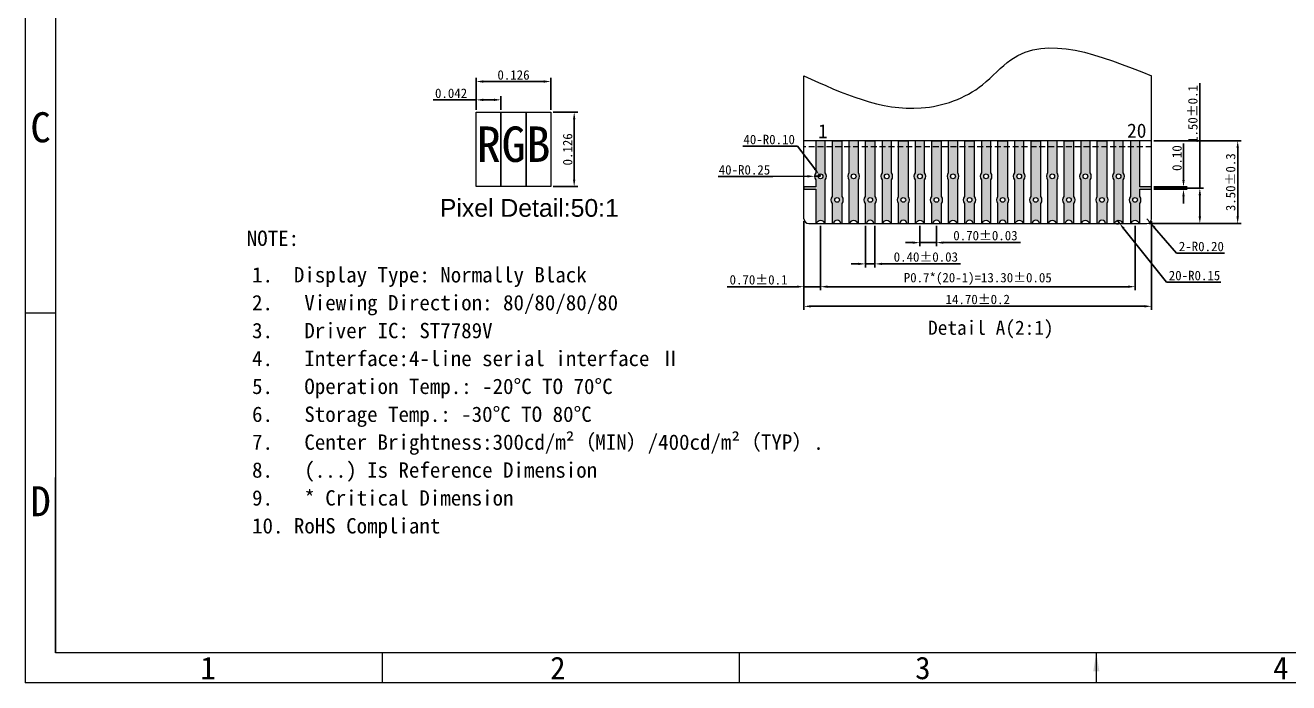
# Model space of a CAD drawing. Header units: millimetres. Extents: x 0 to 181, y 0 to 125.
# Drawn here: x 0 to 106.8, y 0 to 55.6 of the extents above; entities that cross this region are included whole.
import ezdxf
from ezdxf.enums import TextEntityAlignment as Align

# ---------------------------------------------------------------- set-up
doc = ezdxf.new("R2010")
doc.units = ezdxf.units.MM
doc.linetypes.add('DASHED', pattern=[0.75, 0.5, -0.25])
doc.layers.add('DIM', color=5, linetype='Continuous')
doc.layers.add('FPC', color=30, linetype='Continuous')
doc.styles.add('4', font='arial.ttf')
doc.styles.add('宋体', font='')
doc.styles.get('宋体').set_extended_font_data('SimSun')
doc.dimstyles.new('DIM', dxfattribs={"dimtxt": 0.8, "dimasz": 0.6, "dimexe": 0.3, "dimexo": 0.2, "dimgap": 0.15, "dimtad": 1, "dimzin": 1, "dimdsep": 46, "dimtxsty": '4', "dimcen": 0.1, "dimadec": 0, "dimazin": 0, "dimtfac": 1, "dimtmove": 0, "dimatfit": 3, "dimfxl": 0, "dimarcsym": 0})
doc.dimstyles.new('DIM2', dxfattribs={"dimtxt": 0.8, "dimasz": 0.6, "dimexe": 0.3, "dimexo": 0.2, "dimgap": 0.15, "dimtad": 1, "dimtih": 1, "dimtoh": 1, "dimzin": 1, "dimdsep": 46, "dimtxsty": '4', "dimcen": 0.1, "dimadec": 0, "dimazin": 0, "dimtfac": 1, "dimtmove": 0, "dimatfit": 3, "dimfxl": 0, "dimarcsym": 0})

# ---------------------------------------------------------------- blocks, each defined once
blk = doc.blocks.new('*D7')
at = {"layer": 'Defpoints', "color": 0}
for p in [(75.65, 38.85), (77.05, 38.85), (77.05, 37.24)]:
    blk.add_point(p, dxfattribs=at)
at = {"layer": 'DIM', "color": 0, "lineweight": -2}
for p, q in [((75.65, 38.65), (75.65, 36.94)), ((77.05, 38.65), (77.05, 36.94)), ((75.05, 37.24), (74.45, 37.24)), ((75.65, 37.24), (77.05, 37.24)), ((77.65, 37.24), (84.15, 37.24))]:
    blk.add_line(p, q, dxfattribs=at)
at = {"layer": 'DIM', "color": 0}
for points in [[(75.05, 37.14), (75.05, 37.34), (75.65, 37.24)], [(77.65, 37.34), (77.65, 37.14), (77.05, 37.24)]]:
    blk.add_solid(points, dxfattribs=at)
at = {"layer": 'DIM', "color": 0, "lineweight": 13, "insert": (81.2, 37.83), "char_height": 0.8, "attachment_point": 5, "style": '宋体'}
blk.add_mtext('0.70%%P0.03', dxfattribs=at)
blk = doc.blocks.new('*D8')
at = {"layer": 'Defpoints', "color": 0}
for p in [(71.05, 38.85), (71.85, 38.85), (71.05, 35.44)]:
    blk.add_point(p, dxfattribs=at)
at = {"layer": 'DIM', "color": 0, "lineweight": -2}
for p, q in [((71.05, 38.65), (71.05, 35.14)), ((71.85, 38.65), (71.85, 35.14)), ((70.45, 35.44), (69.85, 35.44)), ((71.85, 35.44), (71.05, 35.44)), ((72.45, 35.44), (79.1, 35.44))]:
    blk.add_line(p, q, dxfattribs=at)
at = {"layer": 'DIM', "color": 0}
for points in [[(70.45, 35.34), (70.45, 35.54), (71.05, 35.44)], [(72.45, 35.54), (72.45, 35.34), (71.85, 35.44)]]:
    blk.add_solid(points, dxfattribs=at)
at = {"layer": 'DIM', "color": 0, "lineweight": 13, "insert": (76.16, 36.02), "char_height": 0.8, "attachment_point": 5, "style": '宋体'}
blk.add_mtext('0.40%%P0.03', dxfattribs=at)
blk = doc.blocks.new('*D9')
at = {"layer": 'Defpoints', "color": 0}
for p in [(92.34, 39.13), (92.53, 38.89)]:
    blk.add_point(p, dxfattribs=at)
at = {"layer": 'DIM', "color": 0, "lineweight": -2}
for p, q in [((92.34, 39.13), (92.53, 38.89)), ((96.51, 33.9), (92.9, 38.42)), ((101.1, 33.9), (96.51, 33.9))]:
    blk.add_line(p, q, dxfattribs=at)
blk.add_arc((92.34, 39.13), 0.3, 248.5779, 321.0576, dxfattribs=at)
at = {"layer": 'DIM', "color": 0}
blk.add_solid([(92.98, 38.48), (92.82, 38.36), (92.53, 38.89)], dxfattribs=at)
at = {"layer": 'DIM', "color": 0, "lineweight": 13, "insert": (98.88, 34.45), "char_height": 0.8, "attachment_point": 5, "style": '宋体'}
blk.add_mtext('20-R0.15', dxfattribs=at)
blk = doc.blocks.new('*D10')
at = {"layer": 'Defpoints', "color": 0}
for p in [(94.85, 39.25), (95.12, 38.95)]:
    blk.add_point(p, dxfattribs=at)
at = {"layer": 'DIM', "color": 0, "lineweight": -2}
for p, q in [((94.85, 39.25), (95.12, 38.95)), ((97.37, 36.36), (95.51, 38.49)), ((101.41, 36.36), (97.37, 36.36))]:
    blk.add_line(p, q, dxfattribs=at)
at = {"layer": 'DIM', "color": 0}
blk.add_solid([(95.59, 38.56), (95.44, 38.43), (95.12, 38.95)], dxfattribs=at)
at = {"layer": 'DIM', "color": 0, "lineweight": 13, "insert": (99.46, 36.91), "char_height": 0.8, "attachment_point": 5, "style": '宋体'}
blk.add_mtext('2-R0.20', dxfattribs=at)
blk = doc.blocks.new('*D11')
at = {"layer": 'Defpoints', "color": 0}
for p in [(67.13, 43.01), (67.25, 42.85)]:
    blk.add_point(p, dxfattribs=at)
at = {"layer": 'DIM', "color": 0, "lineweight": -2}
for p, q in [((60.67, 45.41), (65.3, 45.41)), ((65.3, 45.41), (66.77, 43.48)), ((67.25, 42.85), (67.13, 43.01))]:
    blk.add_line(p, q, dxfattribs=at)
at = {"layer": 'DIM', "color": 0}
blk.add_solid([(66.69, 43.42), (66.85, 43.55), (67.13, 43.01)], dxfattribs=at)
at = {"layer": 'DIM', "color": 0, "lineweight": 13, "insert": (62.91, 45.96), "char_height": 0.8, "attachment_point": 5, "style": '宋体'}
blk.add_mtext('40-R0.10', dxfattribs=at)
blk = doc.blocks.new('*D12')
at = {"layer": 'Defpoints', "color": 0}
for p in [(66.75, 42.85), (67.25, 42.85)]:
    blk.add_point(p, dxfattribs=at)
at = {"layer": 'DIM', "color": 0, "lineweight": -2}
for p, q in [((58.59, 42.84), (63.21, 42.84)), ((63.21, 42.84), (66.15, 42.85)), ((67.25, 42.85), (66.75, 42.85))]:
    blk.add_line(p, q, dxfattribs=at)
at = {"layer": 'DIM', "color": 0}
blk.add_solid([(66.15, 42.75), (66.15, 42.95), (66.75, 42.85)], dxfattribs=at)
at = {"layer": 'DIM', "color": 0, "lineweight": 13, "insert": (60.82, 43.39), "char_height": 0.8, "attachment_point": 5, "style": '宋体'}
blk.add_mtext('40-R0.25', dxfattribs=at)
blk = doc.blocks.new('*D13')
at = {"layer": 'Defpoints', "color": 0}
for p in [(95.25, 41.85), (99.33, 41.85), (94.85, 38.85)]:
    blk.add_point(p, dxfattribs=at)
at = {"layer": 'DIM', "color": 0, "lineweight": -2}
for p, q in [((99.33, 41.85), (99.33, 50.72)), ((95.45, 41.85), (99.63, 41.85)), ((99.33, 39.45), (99.33, 41.25)), ((95.05, 38.85), (99.63, 38.85))]:
    blk.add_line(p, q, dxfattribs=at)
at = {"layer": 'DIM', "color": 0}
for points in [[(99.43, 41.25), (99.23, 41.25), (99.33, 41.85)], [(99.23, 39.45), (99.43, 39.45), (99.33, 38.85)]]:
    blk.add_solid(points, dxfattribs=at)
at = {"layer": 'DIM', "color": 0, "lineweight": 13, "insert": (98.74, 48.12), "char_height": 0.8, "attachment_point": 5, "rotation": 90, "style": '宋体'}
blk.add_mtext('1.50%%P0.1', dxfattribs=at)
blk = doc.blocks.new('*D14')
at = {"layer": 'Defpoints', "color": 0}
for p in [(95.25, 41.95), (95.25, 41.75), (97.95, 41.95)]:
    blk.add_point(p, dxfattribs=at)
at = {"layer": 'DIM', "color": 0, "lineweight": -2}
for p, q in [((97.95, 42.55), (97.95, 45.62)), ((95.45, 41.95), (98.25, 41.95)), ((95.45, 41.75), (98.25, 41.75)), ((97.95, 41.75), (97.95, 41.95)), ((97.95, 41.15), (97.95, 40.55))]:
    blk.add_line(p, q, dxfattribs=at)
at = {"layer": 'DIM', "color": 0}
for points in [[(97.85, 42.55), (98.05, 42.55), (97.95, 41.95)], [(98.05, 41.15), (97.85, 41.15), (97.95, 41.75)]]:
    blk.add_solid(points, dxfattribs=at)
at = {"layer": 'DIM', "color": 0, "lineweight": 13, "insert": (97.4, 44.39), "char_height": 0.8, "attachment_point": 5, "rotation": 90, "style": '宋体'}
blk.add_mtext('0.10', dxfattribs=at)
blk = doc.blocks.new('*D15')
at = {"layer": 'Defpoints', "color": 0}
for p in [(65.85, 39.25), (95.25, 39.25), (95.25, 31.85)]:
    blk.add_point(p, dxfattribs=at)
at = {"layer": 'DIM', "color": 0, "lineweight": -2}
for p, q in [((65.85, 39.05), (65.85, 31.55)), ((95.25, 39.05), (95.25, 31.55)), ((66.45, 31.85), (94.65, 31.85))]:
    blk.add_line(p, q, dxfattribs=at)
at = {"layer": 'DIM', "color": 0}
for points in [[(66.45, 31.95), (66.45, 31.75), (65.85, 31.85)], [(94.65, 31.75), (94.65, 31.95), (95.25, 31.85)]]:
    blk.add_solid(points, dxfattribs=at)
at = {"layer": 'DIM', "color": 0, "lineweight": 13, "insert": (80.55, 32.43), "char_height": 0.8, "attachment_point": 5, "style": '宋体'}
blk.add_mtext('14.70%%P0.2', dxfattribs=at)
blk = doc.blocks.new('*D16')
at = {"layer": 'Defpoints', "color": 0}
for p in [(67.25, 38.85), (93.85, 38.85), (93.85, 33.51)]:
    blk.add_point(p, dxfattribs=at)
at = {"layer": 'DIM', "color": 0, "lineweight": -2}
for p, q in [((67.25, 38.65), (67.25, 33.21)), ((93.85, 38.65), (93.85, 33.21)), ((67.85, 33.51), (93.25, 33.51))]:
    blk.add_line(p, q, dxfattribs=at)
at = {"layer": 'DIM', "color": 0}
for points in [[(67.85, 33.61), (67.85, 33.41), (67.25, 33.51)], [(93.25, 33.41), (93.25, 33.61), (93.85, 33.51)]]:
    blk.add_solid(points, dxfattribs=at)
at = {"layer": 'DIM', "color": 0, "lineweight": 13, "insert": (80.55, 34.17), "char_height": 0.8, "attachment_point": 5, "style": '宋体'}
blk.add_mtext('P0.7*(20-1)=13.30%%P0.05', dxfattribs=at)
blk = doc.blocks.new('*D17')
at = {"layer": 'Defpoints', "color": 0}
for p in [(65.85, 39.25), (67.25, 38.85), (65.85, 33.51)]:
    blk.add_point(p, dxfattribs=at)
at = {"layer": 'DIM', "color": 0, "lineweight": -2}
for p, q in [((65.85, 39.05), (65.85, 33.21)), ((67.25, 38.65), (67.25, 33.21)), ((65.25, 33.51), (59.37, 33.51)), ((67.25, 33.51), (65.85, 33.51)), ((67.85, 33.51), (68.45, 33.51))]:
    blk.add_line(p, q, dxfattribs=at)
at = {"layer": 'DIM', "color": 0}
for points in [[(65.25, 33.41), (65.25, 33.61), (65.85, 33.51)], [(67.85, 33.61), (67.85, 33.41), (67.25, 33.51)]]:
    blk.add_solid(points, dxfattribs=at)
at = {"layer": 'DIM', "color": 0, "lineweight": 13, "insert": (62.01, 34.09), "char_height": 0.8, "attachment_point": 5, "style": '宋体'}
blk.add_mtext('0.70%%P0.1', dxfattribs=at)
blk = doc.blocks.new('*D18')
at = {"layer": 'Defpoints', "color": 0}
for p in [(95.25, 45.85), (102.53, 45.85), (94.85, 38.85)]:
    blk.add_point(p, dxfattribs=at)
at = {"layer": 'DIM', "color": 0, "lineweight": -2}
for p, q in [((95.45, 45.85), (102.83, 45.85)), ((102.53, 39.45), (102.53, 45.25)), ((95.05, 38.85), (102.83, 38.85))]:
    blk.add_line(p, q, dxfattribs=at)
at = {"layer": 'DIM', "color": 0}
for points in [[(102.63, 45.25), (102.43, 45.25), (102.53, 45.85)], [(102.43, 39.45), (102.63, 39.45), (102.53, 38.85)]]:
    blk.add_solid(points, dxfattribs=at)
at = {"layer": 'DIM', "color": 0, "lineweight": 13, "insert": (101.94, 42.35), "char_height": 0.8, "attachment_point": 5, "rotation": 90, "style": '宋体'}
blk.add_mtext('3.50%%P0.3', dxfattribs=at)
blk = doc.blocks.new('*D33')
at = {"layer": 'Defpoints', "color": 0}
for p in [(44.45, 50.87), (38.13, 48.28), (44.45, 48.28)]:
    blk.add_point(p, dxfattribs=at)
at = {"layer": 'DIM', "color": 0, "lineweight": -2}
for p, q in [((38.13, 48.48), (38.13, 51.17)), ((38.73, 50.87), (43.85, 50.87)), ((44.45, 48.48), (44.45, 51.17))]:
    blk.add_line(p, q, dxfattribs=at)
at = {"layer": 'DIM', "color": 0}
for points in [[(38.73, 50.97), (38.73, 50.77), (38.13, 50.87)], [(43.85, 50.77), (43.85, 50.97), (44.45, 50.87)]]:
    blk.add_solid(points, dxfattribs=at)
at = {"layer": 'DIM', "color": 0, "lineweight": 13, "insert": (41.29, 51.42), "char_height": 0.8, "attachment_point": 5, "style": '宋体'}
blk.add_mtext('0.126', dxfattribs=at)
blk = doc.blocks.new('*D34')
at = {"layer": 'Defpoints', "color": 0}
for p in [(44.45, 48.28), (44.45, 41.98), (46.42, 41.98)]:
    blk.add_point(p, dxfattribs=at)
at = {"layer": 'DIM', "color": 0, "lineweight": -2}
for p, q in [((44.65, 48.28), (46.72, 48.28)), ((46.42, 47.68), (46.42, 42.58)), ((44.65, 41.98), (46.72, 41.98))]:
    blk.add_line(p, q, dxfattribs=at)
at = {"layer": 'DIM', "color": 0}
for points in [[(46.52, 47.68), (46.32, 47.68), (46.42, 48.28)], [(46.32, 42.58), (46.52, 42.58), (46.42, 41.98)]]:
    blk.add_solid(points, dxfattribs=at)
at = {"layer": 'DIM', "color": 0, "lineweight": 13, "insert": (45.87, 45.13), "char_height": 0.8, "attachment_point": 5, "rotation": 90, "style": '宋体'}
blk.add_mtext('0.126', dxfattribs=at)
blk = doc.blocks.new('*D35')
at = {"layer": 'Defpoints', "color": 0}
for p in [(38.13, 49.32), (38.13, 48.28), (40.23, 48.28)]:
    blk.add_point(p, dxfattribs=at)
at = {"layer": 'DIM', "color": 0, "lineweight": -2}
for p, q in [((38.13, 49.32), (34.49, 49.32)), ((38.13, 48.48), (38.13, 49.62)), ((39.63, 49.32), (38.73, 49.32)), ((40.23, 48.48), (40.23, 49.62))]:
    blk.add_line(p, q, dxfattribs=at)
at = {"layer": 'DIM', "color": 0}
for points in [[(38.73, 49.42), (38.73, 49.22), (38.13, 49.32)], [(39.63, 49.22), (39.63, 49.42), (40.23, 49.32)]]:
    blk.add_solid(points, dxfattribs=at)
at = {"layer": 'DIM', "color": 0, "lineweight": 13, "insert": (36.01, 49.87), "char_height": 0.8, "attachment_point": 5, "style": '宋体'}
blk.add_mtext('0.042', dxfattribs=at)

msp = doc.modelspace()

# ---------------------------------------------------------------- hatches: boundary and pattern name
at = {"layer": 'FPC', "lineweight": 13}
h = msp.add_hatch(color=256, dxfattribs=at)
edge = h.paths.add_edge_path()
edge.add_line((66.853, 45.8482), (66.853, 43.1482))
edge.add_arc((67.253, 42.8482), 0.5, 143.130102, 216.869898)
edge.add_line((66.853, 42.5482), (66.853, 41.9482))
edge.add_line((66.853, 41.9482), (65.853, 41.9482))
edge.add_line((65.853, 41.9482), (65.853, 41.7482))
edge.add_line((65.853, 41.7482), (66.853, 41.7482))
edge.add_line((66.853, 41.7482), (66.853, 38.8482))
edge.add_line((66.853, 38.8482), (66.953, 38.8482))
edge.add_arc((67.253, 38.8482), 0.3, 0, 180, ccw=False)
edge.add_line((67.553, 38.8482), (67.653, 38.8482))
edge.add_line((67.653, 38.8482), (67.653, 42.5482))
edge.add_arc((67.253, 42.8482), 0.5, 323.130102, 396.869898)
edge.add_line((67.653, 43.1482), (67.653, 45.8482))
edge.add_line((67.653, 45.8482), (66.853, 45.8482))
edge = h.paths.add_edge_path()
edge.add_arc((92.453, 42.8482), 0.5, 143.130102, 216.869898)
edge.add_line((92.053, 42.5482), (92.053, 38.8482))
edge.add_line((92.053, 38.8482), (92.153, 38.8482))
edge.add_arc((92.453, 38.8482), 0.3, 0, 180, ccw=False)
edge.add_line((92.753, 38.8482), (92.853, 38.8482))
edge.add_line((92.853, 38.8482), (92.853, 42.5482))
edge.add_arc((92.453, 42.8482), 0.5, 323.130102, 396.869898)
edge.add_line((92.853, 43.1482), (92.853, 45.8482))
edge.add_line((92.853, 45.8482), (92.053, 45.8482))
edge.add_line((92.053, 45.8482), (92.053, 43.1482))
edge = h.paths.add_edge_path(flags=16)
edge.add_arc((92.453, 42.8482), 0.2, 0, 360)
edge = h.paths.add_edge_path(flags=16)
edge.add_arc((93.853, 40.8482), 0.2, 0, 360)
edge = h.paths.add_edge_path()
edge.add_arc((89.653, 42.8482), 0.5, 143.130102, 216.869898)
edge.add_line((89.253, 42.5482), (89.253, 38.8482))
edge.add_line((89.253, 38.8482), (89.353, 38.8482))
edge.add_arc((89.653, 38.8482), 0.3, 0, 180, ccw=False)
edge.add_line((89.953, 38.8482), (90.053, 38.8482))
edge.add_line((90.053, 38.8482), (90.053, 42.5482))
edge.add_arc((89.653, 42.8482), 0.5, 323.130102, 396.869898)
edge.add_line((90.053, 43.1482), (90.053, 45.8482))
edge.add_line((90.053, 45.8482), (89.253, 45.8482))
edge.add_line((89.253, 45.8482), (89.253, 43.1482))
edge = h.paths.add_edge_path(flags=16)
edge.add_arc((89.653, 42.8482), 0.2, 0, 360)
edge = h.paths.add_edge_path()
edge.add_line((91.453, 45.8482), (91.453, 41.1482))
edge.add_arc((91.053, 40.8482), 0.5, -36.869898, 36.869898, ccw=False)
edge.add_line((91.453, 40.5482), (91.453, 38.8482))
edge.add_line((91.453, 38.8482), (91.353, 38.8482))
edge.add_arc((91.053, 38.8482), 0.3, 0, 180)
edge.add_line((90.753, 38.8482), (90.653, 38.8482))
edge.add_line((90.653, 38.8482), (90.653, 40.5482))
edge.add_arc((91.053, 40.8482), 0.5, 143.130102, 216.869898, ccw=False)
edge.add_line((90.653, 41.1482), (90.653, 45.8482))
edge.add_line((90.653, 45.8482), (91.453, 45.8482))
edge = h.paths.add_edge_path(flags=16)
edge.add_arc((91.053, 40.8482), 0.2, 0, 360)
edge = h.paths.add_edge_path()
edge.add_arc((86.853, 42.8482), 0.5, 143.130102, 216.869898)
edge.add_line((86.453, 42.5482), (86.453, 38.8482))
edge.add_line((86.453, 38.8482), (86.553, 38.8482))
edge.add_arc((86.853, 38.8482), 0.3, 0, 180, ccw=False)
edge.add_line((87.153, 38.8482), (87.253, 38.8482))
edge.add_line((87.253, 38.8482), (87.253, 42.5482))
edge.add_arc((86.853, 42.8482), 0.5, 323.130102, 396.869898)
edge.add_line((87.253, 43.1482), (87.253, 45.8482))
edge.add_line((87.253, 45.8482), (86.453, 45.8482))
edge.add_line((86.453, 45.8482), (86.453, 43.1482))
edge = h.paths.add_edge_path(flags=16)
edge.add_arc((86.853, 42.8482), 0.2, 0, 360)
edge = h.paths.add_edge_path()
edge.add_line((88.653, 45.8482), (88.653, 41.1482))
edge.add_arc((88.253, 40.8482), 0.5, -36.869898, 36.869898, ccw=False)
edge.add_line((88.653, 40.5482), (88.653, 38.8482))
edge.add_line((88.653, 38.8482), (88.553, 38.8482))
edge.add_arc((88.253, 38.8482), 0.3, 0, 180)
edge.add_line((87.953, 38.8482), (87.853, 38.8482))
edge.add_line((87.853, 38.8482), (87.853, 40.5482))
edge.add_arc((88.253, 40.8482), 0.5, 143.130102, 216.869898, ccw=False)
edge.add_line((87.853, 41.1482), (87.853, 45.8482))
edge.add_line((87.853, 45.8482), (88.653, 45.8482))
edge = h.paths.add_edge_path(flags=16)
edge.add_arc((88.253, 40.8482), 0.2, 0, 360)
edge = h.paths.add_edge_path()
edge.add_arc((84.053, 42.8482), 0.5, 143.130102, 216.869898)
edge.add_line((83.653, 42.5482), (83.653, 38.8482))
edge.add_line((83.653, 38.8482), (83.753, 38.8482))
edge.add_arc((84.053, 38.8482), 0.3, 0, 180, ccw=False)
edge.add_line((84.353, 38.8482), (84.453, 38.8482))
edge.add_line((84.453, 38.8482), (84.453, 42.5482))
edge.add_arc((84.053, 42.8482), 0.5, 323.130102, 396.869898)
edge.add_line((84.453, 43.1482), (84.453, 45.8482))
edge.add_line((84.453, 45.8482), (83.653, 45.8482))
edge.add_line((83.653, 45.8482), (83.653, 43.1482))
edge = h.paths.add_edge_path(flags=16)
edge.add_arc((84.053, 42.8482), 0.2, 0, 360)
edge = h.paths.add_edge_path()
edge.add_line((85.853, 45.8482), (85.853, 41.1482))
edge.add_arc((85.453, 40.8482), 0.5, -36.869898, 36.869898, ccw=False)
edge.add_line((85.853, 40.5482), (85.853, 38.8482))
edge.add_line((85.853, 38.8482), (85.753, 38.8482))
edge.add_arc((85.453, 38.8482), 0.3, 0, 180)
edge.add_line((85.153, 38.8482), (85.053, 38.8482))
edge.add_line((85.053, 38.8482), (85.053, 40.5482))
edge.add_arc((85.453, 40.8482), 0.5, 143.130102, 216.869898, ccw=False)
edge.add_line((85.053, 41.1482), (85.053, 45.8482))
edge.add_line((85.053, 45.8482), (85.853, 45.8482))
edge = h.paths.add_edge_path(flags=16)
edge.add_arc((85.453, 40.8482), 0.2, 0, 360)
edge = h.paths.add_edge_path()
edge.add_arc((81.253, 42.8482), 0.5, 143.130102, 216.869898)
edge.add_line((80.853, 42.5482), (80.853, 38.8482))
edge.add_line((80.853, 38.8482), (80.953, 38.8482))
edge.add_arc((81.253, 38.8482), 0.3, 0, 180, ccw=False)
edge.add_line((81.553, 38.8482), (81.653, 38.8482))
edge.add_line((81.653, 38.8482), (81.653, 42.5482))
edge.add_arc((81.253, 42.8482), 0.5, 323.130102, 396.869898)
edge.add_line((81.653, 43.1482), (81.653, 45.8482))
edge.add_line((81.653, 45.8482), (80.853, 45.8482))
edge.add_line((80.853, 45.8482), (80.853, 43.1482))
edge = h.paths.add_edge_path(flags=16)
edge.add_arc((81.253, 42.8482), 0.2, 0, 360)
edge = h.paths.add_edge_path()
edge.add_line((83.053, 45.8482), (83.053, 41.1482))
edge.add_arc((82.653, 40.8482), 0.5, -36.869898, 36.869898, ccw=False)
edge.add_line((83.053, 40.5482), (83.053, 38.8482))
edge.add_line((83.053, 38.8482), (82.953, 38.8482))
edge.add_arc((82.653, 38.8482), 0.3, 0, 180)
edge.add_line((82.353, 38.8482), (82.253, 38.8482))
edge.add_line((82.253, 38.8482), (82.253, 40.5482))
edge.add_arc((82.653, 40.8482), 0.5, 143.130102, 216.869898, ccw=False)
edge.add_line((82.253, 41.1482), (82.253, 45.8482))
edge.add_line((82.253, 45.8482), (83.053, 45.8482))
edge = h.paths.add_edge_path(flags=16)
edge.add_arc((82.653, 40.8482), 0.2, 0, 360)
edge = h.paths.add_edge_path()
edge.add_arc((78.453, 42.8482), 0.5, 143.130102, 216.869898)
edge.add_line((78.053, 42.5482), (78.053, 38.8482))
edge.add_line((78.053, 38.8482), (78.153, 38.8482))
edge.add_arc((78.453, 38.8482), 0.3, 0, 180, ccw=False)
edge.add_line((78.753, 38.8482), (78.853, 38.8482))
edge.add_line((78.853, 38.8482), (78.853, 42.5482))
edge.add_arc((78.453, 42.8482), 0.5, 323.130102, 396.869898)
edge.add_line((78.853, 43.1482), (78.853, 45.8482))
edge.add_line((78.853, 45.8482), (78.053, 45.8482))
edge.add_line((78.053, 45.8482), (78.053, 43.1482))
edge = h.paths.add_edge_path(flags=16)
edge.add_arc((78.453, 42.8482), 0.2, 0, 360)
edge = h.paths.add_edge_path()
edge.add_line((80.253, 45.8482), (80.253, 41.1482))
edge.add_arc((79.853, 40.8482), 0.5, -36.869898, 36.869898, ccw=False)
edge.add_line((80.253, 40.5482), (80.253, 38.8482))
edge.add_line((80.253, 38.8482), (80.153, 38.8482))
edge.add_arc((79.853, 38.8482), 0.3, 0, 180)
edge.add_line((79.553, 38.8482), (79.453, 38.8482))
edge.add_line((79.453, 38.8482), (79.453, 40.5482))
edge.add_arc((79.853, 40.8482), 0.5, 143.130102, 216.869898, ccw=False)
edge.add_line((79.453, 41.1482), (79.453, 45.8482))
edge.add_line((79.453, 45.8482), (80.253, 45.8482))
edge = h.paths.add_edge_path(flags=16)
edge.add_arc((79.853, 40.8482), 0.2, 0, 360)
edge = h.paths.add_edge_path()
edge.add_arc((75.653, 42.8482), 0.5, 143.130102, 216.869898)
edge.add_line((75.253, 42.5482), (75.253, 38.8482))
edge.add_line((75.253, 38.8482), (75.353, 38.8482))
edge.add_arc((75.653, 38.8482), 0.3, 0, 180, ccw=False)
edge.add_line((75.953, 38.8482), (76.053, 38.8482))
edge.add_line((76.053, 38.8482), (76.053, 42.5482))
edge.add_arc((75.653, 42.8482), 0.5, 323.130102, 396.869898)
edge.add_line((76.053, 43.1482), (76.053, 45.8482))
edge.add_line((76.053, 45.8482), (75.253, 45.8482))
edge.add_line((75.253, 45.8482), (75.253, 43.1482))
edge = h.paths.add_edge_path(flags=16)
edge.add_arc((75.653, 42.8482), 0.2, 0, 360)
edge = h.paths.add_edge_path()
edge.add_line((77.453, 45.8482), (77.453, 41.1482))
edge.add_arc((77.053, 40.8482), 0.5, -36.869898, 36.869898, ccw=False)
edge.add_line((77.453, 40.5482), (77.453, 38.8482))
edge.add_line((77.453, 38.8482), (77.353, 38.8482))
edge.add_arc((77.053, 38.8482), 0.3, 0, 180)
edge.add_line((76.753, 38.8482), (76.653, 38.8482))
edge.add_line((76.653, 38.8482), (76.653, 40.5482))
edge.add_arc((77.053, 40.8482), 0.5, 143.130102, 216.869898, ccw=False)
edge.add_line((76.653, 41.1482), (76.653, 45.8482))
edge.add_line((76.653, 45.8482), (77.453, 45.8482))
edge = h.paths.add_edge_path(flags=16)
edge.add_arc((77.053, 40.8482), 0.2, 0, 360)
edge = h.paths.add_edge_path()
edge.add_arc((72.853, 42.8482), 0.5, 143.130102, 216.869898)
edge.add_line((72.453, 42.5482), (72.453, 38.8482))
edge.add_line((72.453, 38.8482), (72.553, 38.8482))
edge.add_arc((72.853, 38.8482), 0.3, 0, 180, ccw=False)
edge.add_line((73.153, 38.8482), (73.253, 38.8482))
edge.add_line((73.253, 38.8482), (73.253, 42.5482))
edge.add_arc((72.853, 42.8482), 0.5, 323.130102, 396.869898)
edge.add_line((73.253, 43.1482), (73.253, 45.8482))
edge.add_line((73.253, 45.8482), (72.453, 45.8482))
edge.add_line((72.453, 45.8482), (72.453, 43.1482))
edge = h.paths.add_edge_path(flags=16)
edge.add_arc((72.853, 42.8482), 0.2, 0, 360)
edge = h.paths.add_edge_path()
edge.add_line((74.653, 45.8482), (74.653, 41.1482))
edge.add_arc((74.253, 40.8482), 0.5, -36.869898, 36.869898, ccw=False)
edge.add_line((74.653, 40.5482), (74.653, 38.8482))
edge.add_line((74.653, 38.8482), (74.553, 38.8482))
edge.add_arc((74.253, 38.8482), 0.3, 0, 180)
edge.add_line((73.953, 38.8482), (73.853, 38.8482))
edge.add_line((73.853, 38.8482), (73.853, 40.5482))
edge.add_arc((74.253, 40.8482), 0.5, 143.130102, 216.869898, ccw=False)
edge.add_line((73.853, 41.1482), (73.853, 45.8482))
edge.add_line((73.853, 45.8482), (74.653, 45.8482))
edge = h.paths.add_edge_path(flags=16)
edge.add_arc((74.253, 40.8482), 0.2, 0, 360)
edge = h.paths.add_edge_path()
edge.add_arc((70.053, 42.8482), 0.5, 143.130102, 216.869898)
edge.add_line((69.653, 42.5482), (69.653, 38.8482))
edge.add_line((69.653, 38.8482), (69.753, 38.8482))
edge.add_arc((70.053, 38.8482), 0.3, 0, 180, ccw=False)
edge.add_line((70.353, 38.8482), (70.453, 38.8482))
edge.add_line((70.453, 38.8482), (70.453, 42.5482))
edge.add_arc((70.053, 42.8482), 0.5, 323.130102, 396.869898)
edge.add_line((70.453, 43.1482), (70.453, 45.8482))
edge.add_line((70.453, 45.8482), (69.653, 45.8482))
edge.add_line((69.653, 45.8482), (69.653, 43.1482))
edge = h.paths.add_edge_path(flags=16)
edge.add_arc((70.053, 42.8482), 0.2, 0, 360)
edge = h.paths.add_edge_path(flags=16)
edge.add_arc((67.253, 42.8482), 0.2, 0, 360)
edge = h.paths.add_edge_path()
edge.add_line((71.853, 45.8482), (71.853, 41.1482))
edge.add_arc((71.453, 40.8482), 0.5, -36.869898, 36.869898, ccw=False)
edge.add_line((71.853, 40.5482), (71.853, 38.8482))
edge.add_line((71.853, 38.8482), (71.753, 38.8482))
edge.add_arc((71.453, 38.8482), 0.3, 0, 180)
edge.add_line((71.153, 38.8482), (71.053, 38.8482))
edge.add_line((71.053, 38.8482), (71.053, 40.5482))
edge.add_arc((71.453, 40.8482), 0.5, 143.130102, 216.869898, ccw=False)
edge.add_line((71.053, 41.1482), (71.053, 45.8482))
edge.add_line((71.053, 45.8482), (71.853, 45.8482))
edge = h.paths.add_edge_path(flags=16)
edge.add_arc((71.453, 40.8482), 0.2, 0, 360)
edge = h.paths.add_edge_path()
edge.add_arc((68.653, 40.8482), 0.5, 143.130102, 216.869898, ccw=False)
edge.add_line((68.253, 41.1482), (68.253, 45.8482))
edge.add_line((68.253, 45.8482), (69.053, 45.8482))
edge.add_line((69.053, 45.8482), (69.053, 41.1482))
edge.add_arc((68.653, 40.8482), 0.5, -36.869898, 36.869898, ccw=False)
edge.add_line((69.053, 40.5482), (69.053, 38.8482))
edge.add_line((69.053, 38.8482), (68.953, 38.8482))
edge.add_arc((68.653, 38.8482), 0.3, 0, 180)
edge.add_line((68.353, 38.8482), (68.253, 38.8482))
edge.add_line((68.253, 38.8482), (68.253, 40.5482))
edge = h.paths.add_edge_path(flags=16)
edge.add_arc((68.653, 40.8482), 0.2, 0, 360)
edge = h.paths.add_edge_path()
edge.add_line((94.253, 45.8482), (93.453, 45.8482))
edge.add_line((93.453, 45.8482), (93.453, 41.1482))
edge.add_arc((93.853, 40.8482), 0.5, 143.130102, 216.869898)
edge.add_line((93.453, 40.5482), (93.453, 38.8482))
edge.add_line((93.453, 38.8482), (93.553, 38.8482))
edge.add_arc((93.853, 38.8482), 0.3, 0, 180, ccw=False)
edge.add_line((94.153, 38.8482), (94.253, 38.8482))
edge.add_line((94.253, 38.8482), (94.253, 40.5482))
edge.add_arc((93.853, 40.8482), 0.5, 323.130102, 396.869898)
edge.add_line((94.253, 41.1482), (94.253, 41.7482))
edge.add_line((94.253, 41.7482), (95.253, 41.7482))
edge.add_line((95.253, 41.7482), (95.253, 41.9482))
edge.add_line((95.253, 41.9482), (94.253, 41.9482))
edge.add_line((94.253, 41.9482), (94.253, 45.8482))

# ---------------------------------------------------------------- linework, layer by layer
at = {"lineweight": 13}
for p, q in [((0, 125.2158), (0, 0)), ((2.5425, 122.6733), (2.5425, 2.5425)), ((0, 31.3039), (2.5425, 31.3039)), ((2.5425, 2.5425), (2.5425, 17.3763)), ((108.1481, 2.5425), (2.5425, 2.5425)), ((30.1916, 2.5425), (30.1916, 0)), ((60.3832, 2.5425), (60.3832, 0)), ((90.5748, 2.5425), (90.5748, 0)), ((181.1497, 0), (0, 0))]:
    msp.add_line(p, q, dxfattribs=at)
at = {"color": 1, "lineweight": 13}
msp.add_lwpolyline([(38.1283, 48.2792), (40.2283, 48.2792), (40.2283, 41.9792), (38.1283, 41.9792)], close=True, dxfattribs=at)
at = {"color": 3, "lineweight": 13}
msp.add_lwpolyline([(40.2283, 48.2792), (42.3505, 48.2792), (42.3505, 41.9792), (40.2283, 41.9792)], close=True, dxfattribs=at)
at = {"color": 5, "lineweight": 13}
msp.add_lwpolyline([(42.3505, 48.2792), (44.4505, 48.2792), (44.4505, 41.9792), (42.3505, 41.9792)], close=True, dxfattribs=at)
at = {"lineweight": 13}
msp.add_solid([(90.31, 0.9534), (90.8397, 0.9534), (90.5748, 2.5425)], dxfattribs=at)
at = {"layer": 'FPC', "lineweight": 13}
for p, q in [((65.853, 39.2482), (65.853, 51.3482)), ((95.253, 39.2482), (95.253, 51.3482)), ((95.253, 45.8482), (65.853, 45.8482))]:
    msp.add_line(p, q, dxfattribs=at)
at = {"layer": 'FPC', "linetype": 'DASHED', "lineweight": 13}
msp.add_line((95.253, 45.3482), (65.853, 45.3482), dxfattribs=at)
at = {"layer": 'FPC', "lineweight": 13}
for points in [[(66.853, 45.8482), (66.853, 43.1482, 0.33333333), (66.853, 42.5482), (66.853, 41.9482), (65.853, 41.9482), (65.853, 41.7482), (66.853, 41.7482), (66.853, 38.8482), (66.953, 38.8482, -1), (67.553, 38.8482), (67.653, 38.8482), (67.653, 42.5482, 0.33333333), (67.653, 43.1482), (67.653, 45.8482)], [(68.253, 40.5482, -0.33333333), (68.253, 41.1482), (68.253, 45.8482), (69.053, 45.8482), (69.053, 41.1482, -0.33333333), (69.053, 40.5482), (69.053, 38.8482), (68.953, 38.8482, 1), (68.353, 38.8482), (68.253, 38.8482)], [(69.653, 43.1482, 0.33333333), (69.653, 42.5482), (69.653, 38.8482), (69.753, 38.8482, -1), (70.353, 38.8482), (70.453, 38.8482), (70.453, 42.5482, 0.33333333), (70.453, 43.1482), (70.453, 45.8482), (69.653, 45.8482)], [(71.853, 45.8482), (71.853, 41.1482, -0.33333333), (71.853, 40.5482), (71.853, 38.8482), (71.753, 38.8482, 1), (71.153, 38.8482), (71.053, 38.8482), (71.053, 40.5482, -0.33333333), (71.053, 41.1482), (71.053, 45.8482)], [(72.453, 43.1482, 0.33333333), (72.453, 42.5482), (72.453, 38.8482), (72.553, 38.8482, -1), (73.153, 38.8482), (73.253, 38.8482), (73.253, 42.5482, 0.33333333), (73.253, 43.1482), (73.253, 45.8482), (72.453, 45.8482)], [(74.653, 45.8482), (74.653, 41.1482, -0.33333333), (74.653, 40.5482), (74.653, 38.8482), (74.553, 38.8482, 1), (73.953, 38.8482), (73.853, 38.8482), (73.853, 40.5482, -0.33333333), (73.853, 41.1482), (73.853, 45.8482)], [(75.253, 43.1482, 0.33333333), (75.253, 42.5482), (75.253, 38.8482), (75.353, 38.8482, -1), (75.953, 38.8482), (76.053, 38.8482), (76.053, 42.5482, 0.33333333), (76.053, 43.1482), (76.053, 45.8482), (75.253, 45.8482)], [(77.453, 45.8482), (77.453, 41.1482, -0.33333333), (77.453, 40.5482), (77.453, 38.8482), (77.353, 38.8482, 1), (76.753, 38.8482), (76.653, 38.8482), (76.653, 40.5482, -0.33333333), (76.653, 41.1482), (76.653, 45.8482)], [(78.053, 43.1482, 0.33333333), (78.053, 42.5482), (78.053, 38.8482), (78.153, 38.8482, -1), (78.753, 38.8482), (78.853, 38.8482), (78.853, 42.5482, 0.33333333), (78.853, 43.1482), (78.853, 45.8482), (78.053, 45.8482)], [(80.253, 45.8482), (80.253, 41.1482, -0.33333333), (80.253, 40.5482), (80.253, 38.8482), (80.153, 38.8482, 1), (79.553, 38.8482), (79.453, 38.8482), (79.453, 40.5482, -0.33333333), (79.453, 41.1482), (79.453, 45.8482)], [(80.853, 43.1482, 0.33333333), (80.853, 42.5482), (80.853, 38.8482), (80.953, 38.8482, -1), (81.553, 38.8482), (81.653, 38.8482), (81.653, 42.5482, 0.33333333), (81.653, 43.1482), (81.653, 45.8482), (80.853, 45.8482)], [(83.053, 45.8482), (83.053, 41.1482, -0.33333333), (83.053, 40.5482), (83.053, 38.8482), (82.953, 38.8482, 1), (82.353, 38.8482), (82.253, 38.8482), (82.253, 40.5482, -0.33333333), (82.253, 41.1482), (82.253, 45.8482)], [(83.653, 43.1482, 0.33333333), (83.653, 42.5482), (83.653, 38.8482), (83.753, 38.8482, -1), (84.353, 38.8482), (84.453, 38.8482), (84.453, 42.5482, 0.33333333), (84.453, 43.1482), (84.453, 45.8482), (83.653, 45.8482)], [(85.853, 45.8482), (85.853, 41.1482, -0.33333333), (85.853, 40.5482), (85.853, 38.8482), (85.753, 38.8482, 1), (85.153, 38.8482), (85.053, 38.8482), (85.053, 40.5482, -0.33333333), (85.053, 41.1482), (85.053, 45.8482)], [(86.453, 43.1482, 0.33333333), (86.453, 42.5482), (86.453, 38.8482), (86.553, 38.8482, -1), (87.153, 38.8482), (87.253, 38.8482), (87.253, 42.5482, 0.33333333), (87.253, 43.1482), (87.253, 45.8482), (86.453, 45.8482)], [(88.653, 45.8482), (88.653, 41.1482, -0.33333333), (88.653, 40.5482), (88.653, 38.8482), (88.553, 38.8482, 1), (87.953, 38.8482), (87.853, 38.8482), (87.853, 40.5482, -0.33333333), (87.853, 41.1482), (87.853, 45.8482)], [(89.253, 43.1482, 0.33333333), (89.253, 42.5482), (89.253, 38.8482), (89.353, 38.8482, -1), (89.953, 38.8482), (90.053, 38.8482), (90.053, 42.5482, 0.33333333), (90.053, 43.1482), (90.053, 45.8482), (89.253, 45.8482)], [(91.453, 45.8482), (91.453, 41.1482, -0.33333333), (91.453, 40.5482), (91.453, 38.8482), (91.353, 38.8482, 1), (90.753, 38.8482), (90.653, 38.8482), (90.653, 40.5482, -0.33333333), (90.653, 41.1482), (90.653, 45.8482)], [(92.053, 43.1482, 0.33333333), (92.053, 42.5482), (92.053, 38.8482), (92.153, 38.8482, -1), (92.753, 38.8482), (92.853, 38.8482), (92.853, 42.5482, 0.33333333), (92.853, 43.1482), (92.853, 45.8482), (92.053, 45.8482)], [(94.253, 45.8482), (93.453, 45.8482), (93.453, 41.1482, 0.33333333), (93.453, 40.5482), (93.453, 38.8482), (93.553, 38.8482, -1), (94.153, 38.8482), (94.253, 38.8482), (94.253, 40.5482, 0.33333333), (94.253, 41.1482), (94.253, 41.7482), (95.253, 41.7482), (95.253, 41.9482), (94.253, 41.9482)]]:
    msp.add_lwpolyline(points, format="xyb", close=True, dxfattribs=at)
msp.add_lwpolyline([(65.853, 39.2482, 0.41421356), (66.253, 38.8482), (94.853, 38.8482, 0.41421356), (95.253, 39.2482)], format="xyb", dxfattribs=at)
for centre in [(67.253, 42.8482), (70.053, 42.8482), (72.853, 42.8482), (75.653, 42.8482), (78.453, 42.8482), (81.253, 42.8482), (84.053, 42.8482), (86.853, 42.8482), (89.653, 42.8482), (92.453, 42.8482), (68.653, 40.8482), (71.453, 40.8482), (74.253, 40.8482), (77.053, 40.8482), (79.853, 40.8482), (82.653, 40.8482), (85.453, 40.8482), (88.253, 40.8482), (91.053, 40.8482), (93.853, 40.8482)]:
    msp.add_circle(centre, 0.2, dxfattribs=at)
msp.add_spline([(65.853, 51.3482), (75.7736, 48.6356), (80.9498, 50.5952), (83.3431, 52.7163), (95.253, 51.3482)], degree=3, dxfattribs=at)

# ---------------------------------------------------------------- texts
at = {"lineweight": 13, "style": '宋体'}
for s, height, p in [('C', 2.5425, (0.4293, 45.7273)), ('D', 2.5425, (0.4293, 14.086)), ('1', 1.9068, (14.8088, 0.2994)), ('2', 1.9068, (44.3933, 0.2994)), ('3', 1.9068, (75.2608, 0.2994)), ('4', 1.9068, (105.5337, 0.2994))]:
    msp.add_text(s, height=height, dxfattribs=at).set_placement(p)
at = {"color": 1, "lineweight": 13, "style": '宋体'}
msp.add_text('R', height=3, dxfattribs=at).set_placement((39.1973, 45.567), align=Align.MIDDLE_CENTER)
at = {"color": 3, "lineweight": 13, "style": '宋体'}
msp.add_text('G', height=3, dxfattribs=at).set_placement((41.2973, 45.567), align=Align.MIDDLE_CENTER)
at = {"color": 5, "lineweight": 13, "style": '宋体'}
msp.add_text('B', height=3, dxfattribs=at).set_placement((43.3973, 45.567), align=Align.MIDDLE_CENTER)
at = {"layer": 'DIM', "lineweight": 13, "style": '宋体'}
for s, height, p in [('NOTE:', 1.3, (18.7305, 36.9597)), ('1.  Display Type: Normally Black  ', 1.3, (19.1796, 33.8693)), ('2.   Viewing Direction: 80/80/80/80', 1.3, (19.1796, 31.5093)), ('3.   Driver IC: ST7789V', 1.3, (19.1796, 29.1493)), ('Detail A(2:1)', 1.2, (76.3491, 29.4405)), ('4.   Interface:4-line serial interface Ⅱ', 1.3, (19.1796, 26.7892)), ('5.   Operation Temp.: -20%%DC TO 70%%DC ', 1.3, (19.1796, 24.4292)), ('6.   Storage Temp.: -30%%DC TO 80%%DC', 1.3, (19.1796, 22.0692)), ('7.   Center Brightness:300cd/m²（MIN）/400cd/m²（TYP）.', 1.3, (19.1796, 19.7092)), ('8.   (...) Is Reference Dimension', 1.3, (19.1796, 17.3491)), ('9.   * Critical Dimension', 1.3, (19.1796, 14.9891)), ('10. RoHS Compliant  ', 1.3, (19.1796, 12.6291))]:
    msp.add_text(s, height=height, dxfattribs=at).set_placement(p)
at = {"layer": 'DIM', "lineweight": 13, "attachment_point": 1, "style": '宋体'}
for s, insert, char_height in [('{\\fSimSun|b0|i0|c134|p54;1}', (67.0477, 47.2669), 1.2), ('{\\fSimSun|b0|i0|c134|p54;20}', (93.1783, 47.315), 1.2), ('{\\fArial|b0|i0|c204|p34;Pixel Detail:50:1}', (35.0584, 40.9274), 1.5)]:
    msp.add_mtext(s, dxfattribs=dict(at, insert=insert, char_height=char_height))

# ---------------------------------------------------------------- dimensions: what is measured, and where the dimension line sits
at = {"layer": 'DIM', "lineweight": 13}
for base, p1, p2, picture, middle in [((44.4505, 50.8748), (38.1283, 48.2792), (44.4505, 48.2792), '*D33', (41.2894, 51.4248)), ((38.1283, 49.3213), (40.2283, 48.2792), (38.1283, 48.2792), '*D35', (36.0107, 49.8713))]:
    dim = msp.add_linear_dim(base=base, p1=p1, p2=p2, dimstyle='DIM', override={"dimdec": 3, "dimlfac": 0.02, "dimtxsty": '宋体'}, dxfattribs=at)
    dim.commit()
    dim.dimension.update_dxf_attribs({"geometry": picture, "text_midpoint": middle})
dim = msp.add_linear_dim(base=(99.3258, 41.8482), p1=(94.853, 38.8482), p2=(95.253, 41.8482), angle=90, text='<>%%P0.1', dimstyle='DIM', override={"dimlfac": 0.5, "dimtxsty": '宋体'}, dxfattribs=at)
dim.commit()
dim.dimension.update_dxf_attribs({"geometry": '*D13', "text_midpoint": (99.3258, 48.1212), "dimtype": 160})
for base, p1, p2, override, picture, middle in [((46.4191, 41.9792), (44.4505, 48.2792), (44.4505, 41.9792), {"dimdec": 3, "dimlfac": 0.02, "dimtxsty": '宋体'}, '*D34', (45.8691, 45.1292)), ((97.9456, 41.9482), (95.253, 41.7482), (95.253, 41.9482), {"dimlfac": 0.5, "dimtxsty": '宋体'}, '*D14', (97.3956, 44.3864))]:
    dim = msp.add_linear_dim(base=base, p1=p1, p2=p2, angle=90, dimstyle='DIM', override=override, dxfattribs=at)
    dim.commit()
    dim.dimension.update_dxf_attribs({"geometry": picture, "text_midpoint": middle})
for center, mpoint, text, picture, middle in [((67.253, 42.8482), (67.1318, 43.0073), '40-<>', '*D11', (65.2978, 45.4146)), ((67.253, 42.8482), (66.753, 42.8476), '40-<>', '*D12', (63.207, 42.8435)), ((92.3393, 39.1258), (92.5264, 38.8912), '20-<>', '*D9', (96.5077, 33.9)), ((94.853, 39.2482), (95.116, 38.9468), '2-<>', '*D10', (97.3695, 36.3634))]:
    dim = msp.add_radius_dim(center=center, mpoint=mpoint, text=text, dimstyle='DIM2', override={"dimlfac": 0.5, "dimtxsty": '宋体'}, dxfattribs=at)
    dim.commit()
    dim.dimension.update_dxf_attribs({"geometry": picture, "text_midpoint": middle, "dimtype": 164})
dim = msp.add_linear_dim(base=(102.5255, 45.8482), p1=(94.853, 38.8482), p2=(95.253, 45.8482), angle=90, text='<>%%P0.3', dimstyle='DIM', override={"dimlfac": 0.5, "dimtxsty": '宋体'}, dxfattribs=at)
dim.commit()
dim.dimension.update_dxf_attribs({"geometry": '*D18', "text_midpoint": (101.9442, 42.3482)})
for base, p1, p2, text, dimstyle, picture, middle in [((65.853, 33.5133), (67.253, 38.8482), (65.853, 39.2482), '<>%%P0.1', 'DIM2', '*D17', (62.0137, 34.0946)), ((95.253, 31.852), (65.853, 39.2482), (95.253, 39.2482), '<>%%P0.2', 'DIM2', '*D15', (80.553, 32.4333)), ((93.853, 33.5133), (67.253, 38.8482), (93.853, 38.8482), 'P0.7*(20-1)=<>%%P0.05', 'DIM2', '*D16', (80.553, 34.1728)), ((77.053, 37.2441), (75.653, 38.8482), (77.053, 38.8482), '<>%%P0.03', 'DIM', '*D7', (81.2008, 37.8254))]:
    dim = msp.add_linear_dim(base=base, p1=p1, p2=p2, text=text, dimstyle=dimstyle, override={"dimlfac": 0.5, "dimtxsty": '宋体'}, dxfattribs=at)
    dim.commit()
    dim.dimension.update_dxf_attribs({"geometry": picture, "text_midpoint": middle})
dim = msp.add_linear_dim(base=(71.053, 35.4401), p1=(71.853, 38.8482), p2=(71.053, 38.8482), text='<>%%P0.03', dimstyle='DIM', override={"dimlfac": 0.5, "dimtxsty": '宋体'}, dxfattribs=at)
dim.commit()
dim.dimension.update_dxf_attribs({"geometry": '*D8', "text_midpoint": (76.1558, 35.4401), "dimtype": 160})

doc.saveas('drawing.dxf')
